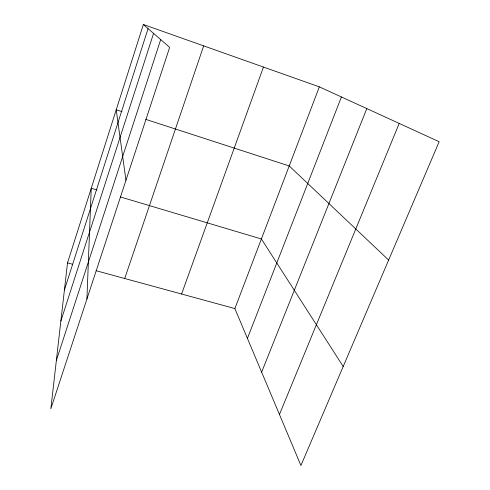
<?xml version="1.0" encoding="UTF-8"?>
<svg xmlns="http://www.w3.org/2000/svg" width="490" height="490" viewBox="0 0 490 490"><rect width="100%" height="100%" fill="white"/><g stroke="black" fill="none" stroke-linecap="round" stroke-linejoin="round"><path stroke-width="0.73" d="M86.92 299.01L91.244 188.276L97.069 190.016M67.51 262.897L50.838 408.764L169.656 47.377L143.356 24.5L67.51 262.897L72.642 264.3M64.41 290.013L148.072 28.604M60.858 321.073L153.572 33.387M56.356 360.487L160.696 39.586M124.711 278.504L203.668 45.87M181.582 294.025L263.461 67.057M319.345 86.859L439.163 141.714L300.927 465.5L234.882 308.565L319.345 86.859L143.356 24.5M247.432 338.382L341.414 96.965M261.648 372.161L366.808 108.59M279.459 414.491L399.209 123.425M96.107 270.701L234.882 308.565M120.35 196.949L261.397 238.973L343.196 366.496M122.004 111.653L116.222 109.772L125.954 180.289M145.836 119.395L289.21 165.951L388.637 260.061"/></g></svg>
